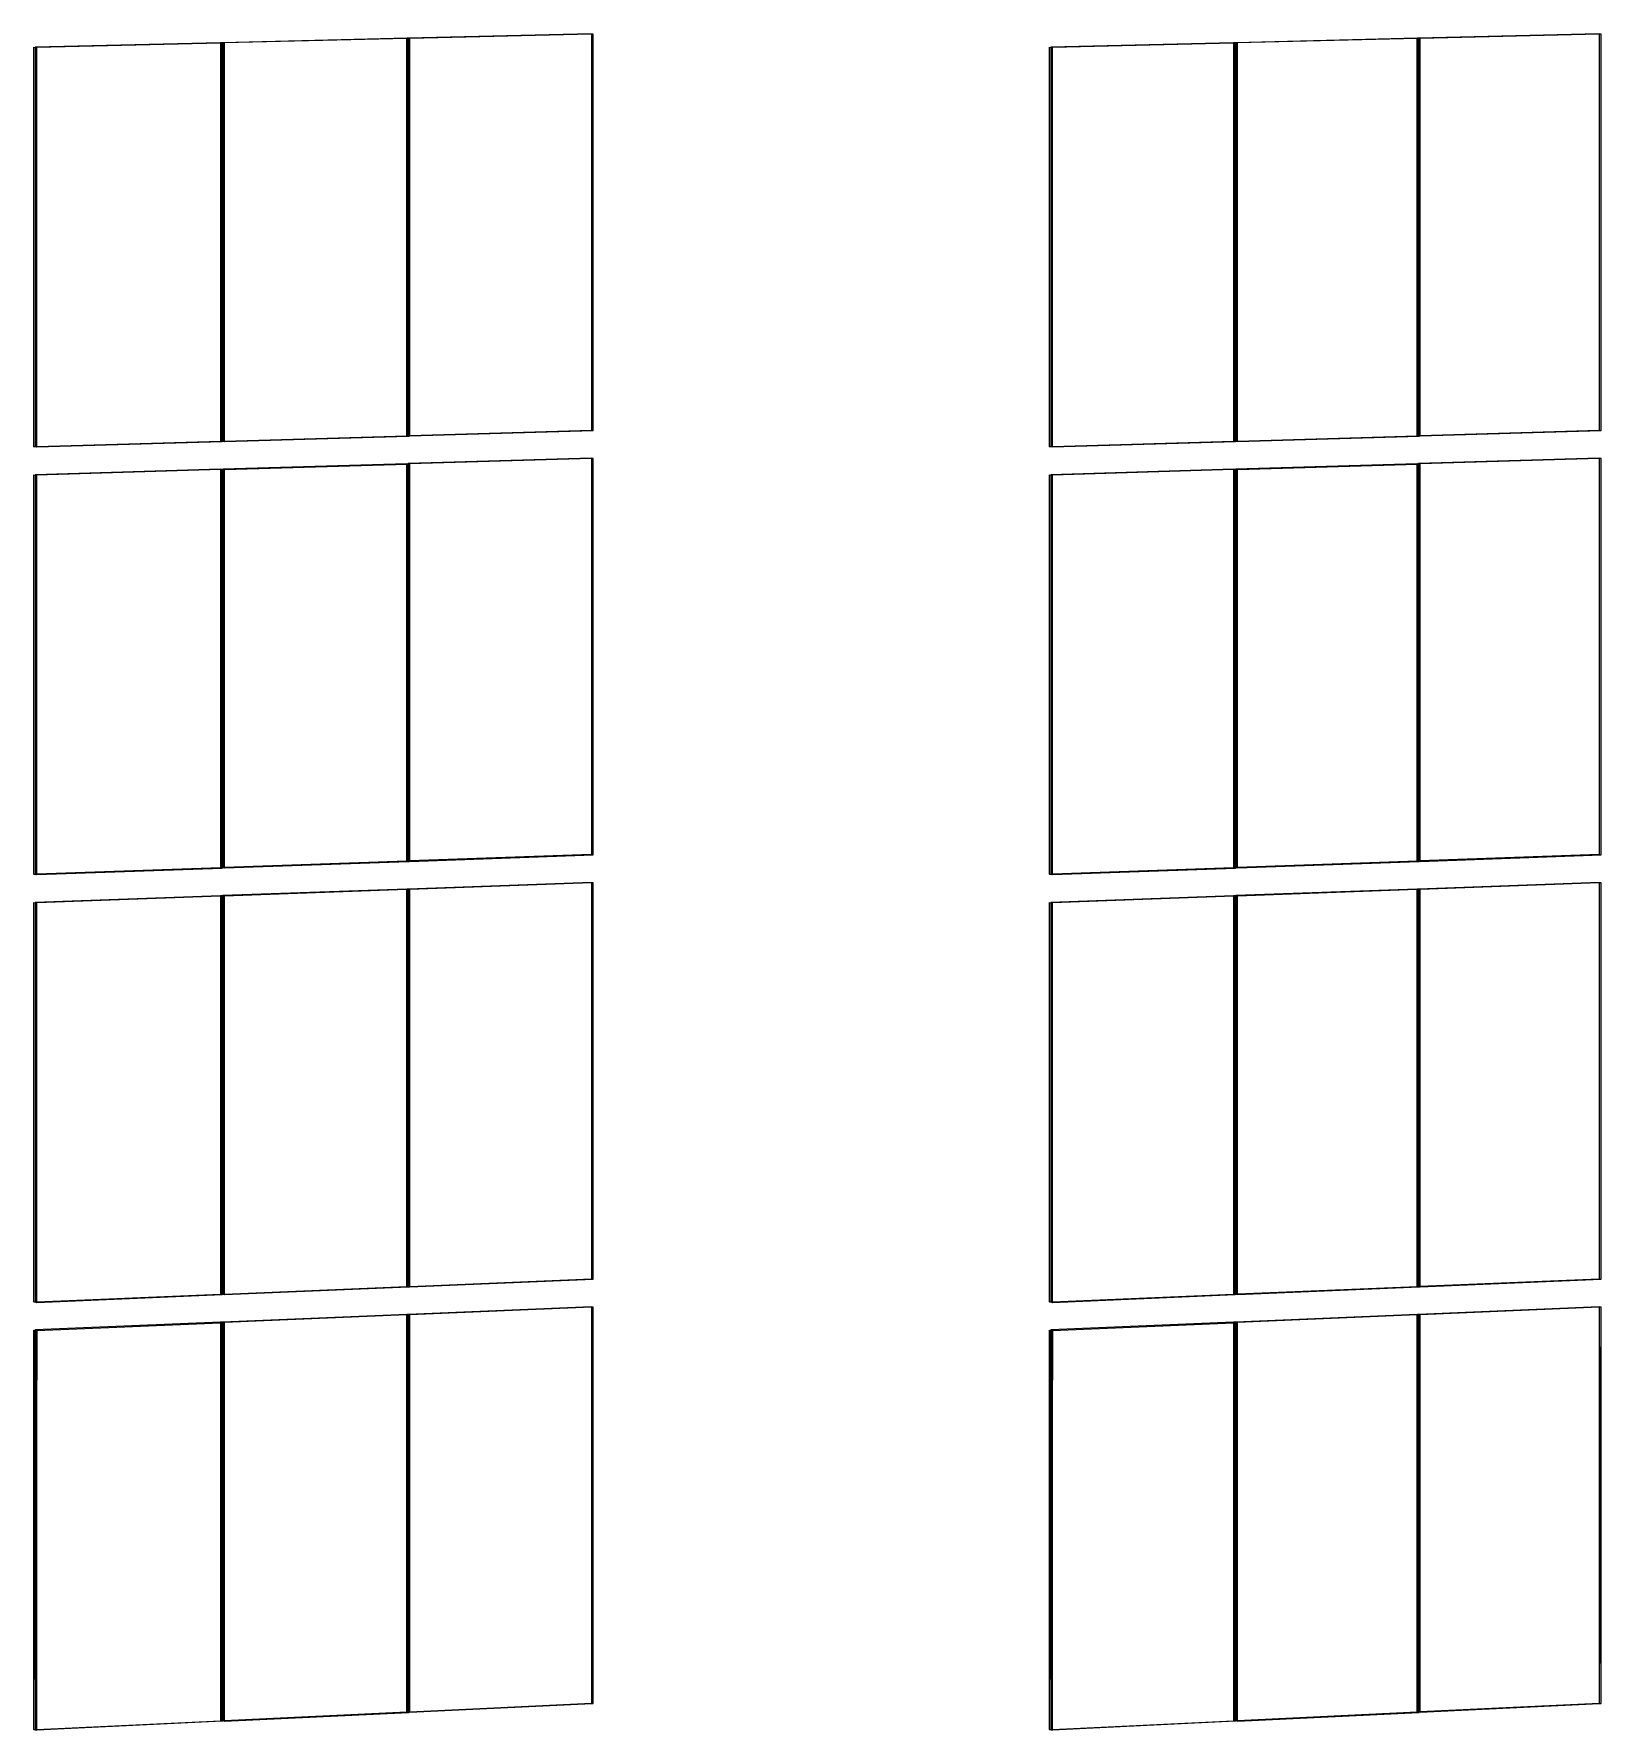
# Model space of a CAD drawing. Header units: inches. Extents: x -3457 to 3579, y -2730 to 2631.
# Drawn here: x 88.1 to 530.8, y -950.6 to -471.4 of the extents above; entities that cross this region are included whole.
import ezdxf

# ---------------------------------------------------------------- set-up
doc = ezdxf.new("R2010")
doc.units = ezdxf.units.IN
doc.header["$MEASUREMENT"] = 0

msp = doc.modelspace()

# ---------------------------------------------------------------- linework, layer by layer
for p, q in [((140.79, -473.84), (88.42, -475.09)), ((140.79, -473.93), (88.87, -475.16)), ((141.07, -473.83), (140.79, -473.84)), ((140.79, -473.84), (141.07, -473.89)), ((140.79, -473.84), (140.79, -473.93)), ((141.07, -473.92), (140.79, -473.93)), ((140.79, -473.93), (140.79, -586.42)), ((141.43, -473.83), (141.07, -473.83)), ((141.07, -473.83), (141.43, -473.9)), ((141.07, -473.89), (141.07, -473.83)), ((141.07, -473.89), (141.24, -473.92)), ((141.07, -473.92), (141.07, -473.89)), ((141.07, -586.41), (141.07, -473.92)), ((141.24, -473.92), (141.07, -473.92)), ((141.24, -586.4), (141.24, -473.92)), ((193.43, -472.59), (141.43, -473.83)), ((141.43, -473.83), (141.88, -473.9)), ((141.43, -473.83), (141.43, -473.9)), ((141.43, -473.9), (141.52, -473.91)), ((141.43, -473.9), (141.43, -586.4)), ((141.88, -473.9), (141.52, -473.91)), ((141.52, -586.5), (141.52, -473.91)), ((193.43, -472.68), (141.88, -473.9)), ((141.88, -586.39), (141.88, -473.9)), ((193.51, -472.59), (193.43, -472.59)), ((193.43, -472.59), (193.51, -472.61)), ((193.43, -472.68), (193.43, -472.59)), ((193.43, -584.87), (193.43, -472.68)), ((193.51, -472.68), (193.43, -472.68)), ((193.79, -472.58), (193.51, -472.59)), ((193.51, -472.59), (193.79, -472.64)), ((193.51, -472.59), (193.51, -472.61)), ((193.51, -472.61), (193.79, -472.65)), ((193.51, -472.61), (193.51, -472.68)), ((193.79, -472.67), (193.51, -472.68)), ((193.51, -472.68), (193.51, -584.87)), ((245.6, -471.35), (193.79, -472.58)), ((193.79, -472.58), (194.25, -472.66)), ((193.79, -472.58), (193.79, -472.64)), ((193.79, -472.64), (193.97, -472.67)), ((193.79, -472.64), (193.79, -472.65)), ((193.79, -472.65), (193.79, -472.67)), ((193.79, -472.65), (193.89, -472.67)), ((193.79, -472.67), (193.79, -584.86)), ((193.89, -472.67), (193.79, -472.67)), ((193.97, -472.67), (193.89, -472.67)), ((193.89, -584.86), (193.89, -472.67)), ((194.25, -472.66), (193.97, -472.67)), ((193.97, -584.96), (193.97, -472.67)), ((245.6, -471.44), (194.25, -472.66)), ((194.25, -584.85), (194.25, -472.66)), ((245.6, -471.35), (246.07, -471.43)), ((245.6, -471.35), (245.6, -471.44)), ((246.07, -471.43), (245.6, -471.44)), ((245.6, -471.44), (245.6, -583.34)), ((246.07, -583.43), (246.07, -471.43)), ((426.98, -473.84), (375.37, -475.09)), ((426.98, -473.93), (375.86, -475.16)), ((427.26, -473.83), (426.98, -473.84)), ((426.98, -473.84), (427.26, -473.88)), ((426.98, -473.84), (426.98, -473.93)), ((427.26, -473.92), (426.98, -473.93)), ((426.98, -473.93), (426.98, -586.42)), ((427.61, -473.83), (427.26, -473.83)), ((427.26, -473.83), (427.61, -473.89)), ((427.26, -473.88), (427.26, -473.83)), ((427.26, -473.88), (427.48, -473.92)), ((427.26, -473.92), (427.26, -473.88)), ((427.26, -586.41), (427.26, -473.92)), ((427.48, -473.92), (427.26, -473.92)), ((427.48, -586.4), (427.48, -473.92)), ((478.87, -472.59), (427.61, -473.83)), ((427.61, -473.83), (428.11, -473.9)), ((427.61, -473.83), (427.61, -473.89)), ((427.61, -473.89), (427.75, -473.91)), ((427.61, -473.89), (427.61, -586.4)), ((428.11, -473.9), (427.75, -473.91)), ((427.75, -586.5), (427.75, -473.91)), ((478.87, -472.68), (428.11, -473.9)), ((428.11, -586.38), (428.11, -473.9)), ((478.95, -472.59), (478.87, -472.59)), ((478.87, -472.59), (478.95, -472.6)), ((478.87, -472.68), (478.87, -472.59)), ((478.87, -584.87), (478.87, -472.68)), ((478.95, -472.68), (478.87, -472.68)), ((479.22, -472.58), (478.95, -472.59)), ((478.95, -472.59), (479.22, -472.63)), ((478.95, -472.59), (478.95, -472.6)), ((478.95, -472.6), (479.22, -472.64)), ((478.95, -472.6), (478.95, -472.68)), ((479.22, -472.67), (478.95, -472.68)), ((478.95, -472.68), (478.95, -584.87)), ((530.29, -471.35), (479.22, -472.58)), ((479.22, -472.58), (479.72, -472.66)), ((479.22, -472.58), (479.22, -472.63)), ((479.22, -472.63), (479.46, -472.67)), ((479.22, -472.63), (479.22, -472.64)), ((479.22, -472.64), (479.37, -472.67)), ((479.22, -472.64), (479.22, -472.67)), ((479.22, -472.67), (479.22, -584.86)), ((479.37, -472.67), (479.22, -472.67)), ((479.46, -472.67), (479.37, -472.67)), ((479.37, -584.86), (479.37, -472.67)), ((479.72, -472.66), (479.46, -472.67)), ((479.46, -584.96), (479.46, -472.67)), ((530.29, -471.44), (479.72, -472.66)), ((479.72, -584.85), (479.72, -472.66)), ((530.29, -471.35), (530.8, -471.43)), ((530.29, -471.35), (530.29, -471.44)), ((530.8, -471.43), (530.29, -471.44)), ((530.29, -471.44), (530.29, -583.34)), ((530.8, -583.43), (530.8, -471.43)), ((88.06, -587.97), (88.06, -475.09)), ((88.06, -475.09), (88.51, -475.17)), ((88.42, -475.09), (88.87, -475.16)), ((88.42, -475.09), (88.42, -587.96)), ((88.87, -475.16), (88.51, -475.17)), ((88.51, -588.06), (88.51, -475.17)), ((88.87, -587.94), (88.87, -475.16)), ((375.01, -587.97), (375.01, -475.09)), ((375.01, -475.09), (375.5, -475.17)), ((375.37, -475.09), (375.86, -475.16)), ((375.37, -475.09), (375.37, -587.96)), ((375.86, -475.16), (375.5, -475.17)), ((375.5, -588.06), (375.5, -475.17)), ((375.86, -587.94), (375.86, -475.16)), ((194.25, -584.85), (245.6, -583.34)), ((194.25, -584.95), (246.07, -583.43)), ((245.6, -583.34), (246.07, -583.43)), ((479.72, -584.85), (530.29, -583.34)), ((479.72, -584.95), (530.8, -583.43)), ((530.29, -583.34), (530.8, -583.43)), ((88.06, -587.97), (88.42, -587.96)), ((88.51, -588.06), (88.06, -587.97)), ((88.42, -587.96), (88.87, -587.94)), ((88.42, -587.96), (88.87, -588.05)), ((88.8, -588.05), (88.87, -588.05)), ((88.87, -587.94), (140.79, -586.42)), ((88.87, -588.05), (141.24, -586.51)), ((88.87, -588.05), (88.87, -587.94)), ((140.79, -586.42), (141.24, -586.51)), ((141.07, -586.41), (141.24, -586.4)), ((141.52, -586.5), (141.07, -586.41)), ((141.24, -586.4), (141.43, -586.4)), ((141.24, -586.51), (141.24, -586.4)), ((141.43, -586.4), (141.88, -586.39)), ((141.43, -586.4), (141.88, -586.49)), ((141.81, -586.5), (141.88, -586.49)), ((141.88, -586.39), (193.43, -584.87)), ((141.88, -586.49), (193.89, -584.96)), ((141.88, -586.49), (141.88, -586.39)), ((193.89, -584.96), (193.43, -584.87)), ((193.43, -584.87), (193.51, -584.87)), ((193.51, -584.87), (193.79, -584.86)), ((193.51, -584.87), (193.97, -584.96)), ((193.79, -584.86), (193.89, -584.88)), ((193.79, -584.86), (193.89, -584.86)), ((193.89, -584.86), (194.25, -584.85)), ((193.89, -584.88), (193.89, -584.86)), ((193.89, -584.88), (194.25, -584.95)), ((193.89, -584.96), (193.89, -584.88)), ((193.89, -584.96), (193.97, -584.96)), ((194.18, -584.96), (194.25, -584.95)), ((194.25, -584.95), (194.25, -584.85)), ((375.01, -587.97), (375.37, -587.96)), ((375.5, -588.06), (375.01, -587.97)), ((375.37, -587.96), (375.86, -587.94)), ((375.37, -587.96), (375.86, -588.05)), ((375.79, -588.05), (375.86, -588.05)), ((375.86, -587.94), (426.98, -586.42)), ((375.86, -588.05), (427.48, -586.51)), ((375.86, -588.05), (375.86, -587.94)), ((426.98, -586.42), (427.48, -586.51)), ((427.26, -586.41), (427.48, -586.4)), ((427.75, -586.5), (427.26, -586.41)), ((427.48, -586.4), (427.61, -586.4)), ((427.48, -586.51), (427.48, -586.4)), ((427.61, -586.4), (428.11, -586.38)), ((427.61, -586.4), (428.11, -586.49)), ((428.05, -586.5), (428.11, -586.49)), ((428.11, -586.38), (478.87, -584.87)), ((428.11, -586.49), (479.37, -584.96)), ((428.11, -586.49), (428.11, -586.38)), ((479.37, -584.96), (478.87, -584.87)), ((478.87, -584.87), (478.95, -584.87)), ((478.95, -584.87), (479.22, -584.86)), ((478.95, -584.87), (479.46, -584.96)), ((479.22, -584.86), (479.37, -584.89)), ((479.22, -584.86), (479.37, -584.86)), ((479.37, -584.86), (479.72, -584.85)), ((479.37, -584.89), (479.37, -584.86)), ((479.37, -584.89), (479.72, -584.95)), ((479.37, -584.96), (479.37, -584.89)), ((479.37, -584.96), (479.46, -584.96)), ((479.66, -584.96), (479.72, -584.95)), ((479.72, -584.95), (479.72, -584.85)), ((193.42, -592.78), (141.43, -594.33)), ((141.88, -594.42), (193.42, -592.88)), ((193.51, -592.77), (193.42, -592.78)), ((193.42, -592.88), (193.42, -592.78)), ((193.42, -592.78), (193.51, -592.79)), ((193.42, -705.05), (193.42, -592.88)), ((193.42, -592.88), (193.51, -592.88)), ((193.51, -592.77), (193.51, -592.79)), ((193.51, -592.77), (193.97, -592.87)), ((193.51, -592.79), (193.51, -592.88)), ((193.51, -592.79), (193.78, -592.85)), ((193.51, -592.88), (193.78, -592.87)), ((193.51, -592.88), (193.51, -705.05)), ((245.6, -591.22), (193.78, -592.77)), ((193.78, -592.77), (194.24, -592.86)), ((193.78, -592.77), (193.78, -592.85)), ((193.78, -592.85), (193.78, -592.87)), ((193.78, -592.85), (193.88, -592.87)), ((193.78, -592.87), (193.78, -705.04)), ((193.78, -592.87), (193.88, -592.87)), ((193.88, -705.04), (193.88, -592.87)), ((193.97, -592.87), (193.88, -592.87)), ((194.24, -592.86), (193.97, -592.87)), ((193.97, -705.17), (193.97, -592.87)), ((245.6, -591.33), (194.24, -592.86)), ((194.24, -705.03), (194.24, -592.86)), ((245.6, -591.22), (246.06, -591.32)), ((245.6, -591.22), (245.6, -591.33)), ((246.06, -591.32), (245.6, -591.33)), ((245.6, -591.33), (245.6, -703.21)), ((246.06, -703.32), (246.06, -591.32)), ((478.86, -592.78), (427.61, -594.33)), ((428.11, -594.42), (478.86, -592.89)), ((478.95, -592.77), (478.86, -592.78)), ((478.86, -592.89), (478.86, -592.78)), ((478.86, -592.78), (478.95, -592.79)), ((478.86, -592.89), (478.95, -592.88)), ((478.86, -705.05), (478.86, -592.89)), ((478.95, -592.77), (478.95, -592.79)), ((478.95, -592.77), (479.45, -592.87)), ((478.95, -592.79), (478.95, -592.88)), ((478.95, -592.79), (479.22, -592.84)), ((478.95, -592.88), (478.95, -705.05)), ((478.95, -592.88), (479.22, -592.88)), ((530.29, -591.22), (479.22, -592.77)), ((479.22, -592.77), (479.72, -592.86)), ((479.22, -592.77), (479.22, -592.84)), ((479.22, -592.84), (479.22, -592.88)), ((479.22, -592.84), (479.37, -592.87)), ((479.22, -592.88), (479.37, -592.87)), ((479.22, -592.88), (479.22, -705.04)), ((479.37, -705.04), (479.37, -592.87)), ((479.45, -592.87), (479.37, -592.87)), ((479.72, -592.86), (479.45, -592.87)), ((479.45, -705.17), (479.45, -592.87)), ((530.29, -591.33), (479.72, -592.86)), ((479.72, -705.02), (479.72, -592.86)), ((530.29, -591.22), (530.8, -591.32)), ((530.29, -591.22), (530.29, -591.33)), ((530.8, -591.32), (530.29, -591.33)), ((530.29, -591.33), (530.29, -703.21)), ((530.8, -703.32), (530.8, -591.32)), ((88.06, -595.91), (88.5, -596.01)), ((88.06, -708.79), (88.06, -595.91)), ((140.78, -594.34), (88.42, -595.9)), ((88.42, -595.9), (88.42, -708.78)), ((88.42, -595.9), (88.87, -596)), ((88.87, -596), (88.5, -596.01)), ((88.5, -708.9), (88.5, -596.01)), ((140.78, -594.45), (88.87, -596)), ((88.87, -708.76), (88.87, -596)), ((140.78, -594.34), (141.24, -594.44)), ((140.78, -594.34), (140.78, -594.45)), ((141.24, -594.44), (140.78, -594.45)), ((140.78, -594.45), (140.78, -706.92)), ((141.07, -706.91), (141.07, -594.34)), ((141.07, -594.34), (141.52, -594.43)), ((141.24, -707.03), (141.24, -594.44)), ((141.43, -594.33), (141.43, -706.9)), ((141.43, -594.33), (141.88, -594.42)), ((141.52, -594.43), (141.88, -594.42)), ((141.52, -707.02), (141.52, -594.43)), ((141.88, -706.88), (141.88, -594.42)), ((375.01, -595.91), (375.5, -596.01)), ((375.01, -708.79), (375.01, -595.91)), ((426.98, -594.34), (375.37, -595.9)), ((375.37, -595.9), (375.37, -708.78)), ((375.37, -595.9), (375.86, -596)), ((375.86, -596), (375.5, -596.01)), ((375.5, -708.9), (375.5, -596.01)), ((426.98, -594.46), (375.86, -596)), ((375.86, -708.76), (375.86, -596)), ((426.98, -594.34), (427.48, -594.44)), ((426.98, -594.34), (426.98, -594.46)), ((427.48, -594.44), (426.98, -594.46)), ((426.98, -594.46), (426.98, -706.92)), ((427.25, -706.91), (427.25, -594.34)), ((427.25, -594.34), (427.75, -594.43)), ((427.48, -707.03), (427.48, -594.44)), ((427.61, -594.33), (427.61, -706.9)), ((427.61, -594.33), (428.11, -594.42)), ((427.75, -594.43), (428.11, -594.42)), ((427.75, -707.02), (427.75, -594.43)), ((428.11, -706.88), (428.11, -594.42)), ((245.6, -703.21), (194.24, -705.03)), ((194.24, -705.16), (246.06, -703.32)), ((245.6, -703.21), (246.06, -703.32)), ((530.29, -703.21), (479.72, -705.02)), ((479.72, -705.16), (530.8, -703.32)), ((530.29, -703.21), (530.8, -703.32)), ((88.06, -708.79), (88.42, -708.78)), ((88.5, -708.9), (88.06, -708.79)), ((88.87, -708.76), (88.42, -708.78)), ((88.42, -708.78), (88.87, -708.89)), ((88.8, -708.89), (88.87, -708.89)), ((140.78, -706.92), (88.87, -708.76)), ((88.87, -708.89), (141.24, -707.03)), ((88.87, -708.89), (88.87, -708.76)), ((141.07, -706.91), (140.78, -706.92)), ((140.78, -706.92), (141.24, -707.03)), ((141.43, -706.9), (141.07, -706.91)), ((141.52, -707.02), (141.07, -706.91)), ((141.88, -706.88), (141.43, -706.9)), ((141.43, -706.9), (141.88, -707.01)), ((141.81, -707.01), (141.88, -707.01)), ((193.42, -705.05), (141.88, -706.88)), ((141.88, -707.01), (193.88, -705.17)), ((141.88, -707.01), (141.88, -706.88)), ((193.51, -705.05), (193.42, -705.05)), ((193.88, -705.17), (193.42, -705.05)), ((193.78, -705.04), (193.51, -705.05)), ((193.51, -705.05), (193.88, -705.14)), ((193.88, -705.04), (193.78, -705.04)), ((193.78, -705.04), (193.88, -705.07)), ((194.24, -705.03), (193.88, -705.04)), ((193.88, -705.07), (193.88, -705.04)), ((193.88, -705.07), (194.24, -705.16)), ((193.88, -705.14), (193.88, -705.07)), ((193.88, -705.14), (193.97, -705.17)), ((193.88, -705.17), (193.88, -705.14)), ((193.88, -705.17), (193.97, -705.17)), ((194.18, -705.16), (194.24, -705.16)), ((194.24, -705.16), (194.24, -705.03)), ((375.01, -708.79), (375.37, -708.78)), ((375.5, -708.9), (375.01, -708.79)), ((375.86, -708.76), (375.37, -708.78)), ((375.37, -708.78), (375.86, -708.89)), ((375.79, -708.89), (375.86, -708.89)), ((426.98, -706.92), (375.86, -708.76)), ((375.86, -708.89), (427.48, -707.03)), ((375.86, -708.89), (375.86, -708.76)), ((427.25, -706.91), (426.98, -706.92)), ((426.98, -706.92), (427.48, -707.03)), ((427.61, -706.9), (427.25, -706.91)), ((427.75, -707.02), (427.25, -706.91)), ((428.11, -706.88), (427.61, -706.9)), ((427.61, -706.9), (428.11, -707.01)), ((428.04, -707.01), (428.11, -707.01)), ((478.86, -705.05), (428.11, -706.88)), ((428.11, -707.01), (479.37, -705.17)), ((428.11, -707.01), (428.11, -706.88)), ((478.95, -705.05), (478.86, -705.05)), ((479.37, -705.17), (478.86, -705.05)), ((479.22, -705.04), (478.95, -705.05)), ((478.95, -705.05), (479.37, -705.15)), ((479.37, -705.04), (479.22, -705.04)), ((479.22, -705.04), (479.37, -705.08)), ((479.72, -705.02), (479.37, -705.04)), ((479.37, -705.08), (479.37, -705.04)), ((479.37, -705.08), (479.72, -705.16)), ((479.37, -705.15), (479.37, -705.08)), ((479.37, -705.15), (479.45, -705.17)), ((479.37, -705.17), (479.37, -705.15)), ((479.37, -705.17), (479.45, -705.17)), ((479.66, -705.16), (479.72, -705.16)), ((479.72, -705.16), (479.72, -705.02)), ((193.42, -712.96), (141.42, -714.82)), ((193.42, -713.09), (141.88, -714.94)), ((193.51, -712.96), (193.42, -712.96)), ((193.42, -713.09), (193.42, -712.96)), ((193.42, -712.96), (193.51, -712.98)), ((193.42, -825.24), (193.42, -713.09)), ((193.51, -713.09), (193.42, -713.09)), ((193.78, -712.95), (193.51, -712.96)), ((193.51, -712.96), (193.78, -713.03)), ((193.51, -712.96), (193.51, -712.98)), ((193.51, -712.98), (193.51, -713.09)), ((193.51, -712.98), (193.78, -713.05)), ((193.78, -713.08), (193.51, -713.09)), ((193.51, -713.09), (193.51, -825.24)), ((245.6, -711.09), (193.78, -712.95)), ((193.78, -712.95), (194.24, -713.06)), ((193.78, -712.95), (193.78, -713.03)), ((193.78, -713.03), (193.97, -713.07)), ((193.78, -713.03), (193.78, -713.05)), ((193.78, -713.05), (193.88, -713.07)), ((193.78, -713.05), (193.78, -713.08)), ((193.88, -713.07), (193.78, -713.08)), ((193.78, -713.08), (193.78, -825.22)), ((193.97, -713.07), (193.88, -713.07)), ((193.88, -825.22), (193.88, -713.07)), ((194.24, -713.06), (193.97, -713.07)), ((193.97, -825.22), (193.97, -713.07)), ((245.6, -711.22), (194.24, -713.06)), ((194.24, -825.21), (194.24, -713.06)), ((245.6, -711.09), (246.06, -711.21)), ((245.6, -711.09), (245.6, -711.22)), ((246.06, -711.21), (245.6, -711.22)), ((245.6, -711.22), (245.6, -823.08)), ((246.06, -823.21), (246.06, -711.21)), ((478.86, -712.96), (427.61, -714.82)), ((478.86, -713.09), (428.11, -714.94)), ((478.95, -712.96), (478.86, -712.96)), ((478.86, -713.09), (478.86, -712.96)), ((478.86, -712.96), (478.95, -712.98)), ((478.86, -825.24), (478.86, -713.09)), ((478.95, -713.09), (478.86, -713.09)), ((479.22, -712.95), (478.95, -712.96)), ((478.95, -712.96), (479.22, -713.02)), ((478.95, -712.96), (478.95, -712.98)), ((478.95, -712.98), (478.95, -713.09)), ((478.95, -712.98), (479.22, -713.04)), ((479.22, -713.08), (478.95, -713.09)), ((478.95, -713.09), (478.95, -825.24)), ((530.29, -711.09), (479.22, -712.95)), ((479.22, -712.95), (479.72, -713.06)), ((479.22, -712.95), (479.22, -713.02)), ((479.22, -713.02), (479.45, -713.07)), ((479.22, -713.02), (479.22, -713.04)), ((479.22, -713.04), (479.37, -713.07)), ((479.22, -713.04), (479.22, -713.08)), ((479.37, -713.07), (479.22, -713.08)), ((479.22, -713.08), (479.22, -825.22)), ((479.45, -713.07), (479.37, -713.07)), ((479.37, -825.22), (479.37, -713.07)), ((479.72, -713.06), (479.45, -713.07)), ((479.45, -825.22), (479.45, -713.07)), ((530.29, -711.23), (479.72, -713.06)), ((479.72, -825.2), (479.72, -713.06)), ((530.29, -711.09), (530.8, -711.21)), ((530.29, -711.09), (530.29, -711.23)), ((530.8, -711.21), (530.29, -711.23)), ((530.29, -711.23), (530.29, -823.08)), ((530.8, -823.21), (530.8, -711.21)), ((88.06, -829.61), (88.06, -716.73)), ((88.06, -716.73), (88.42, -716.83)), ((140.78, -714.85), (88.42, -716.72)), ((88.42, -716.72), (88.86, -716.84)), ((88.42, -716.72), (88.42, -716.83)), ((88.42, -716.83), (88.42, -829.59)), ((88.42, -716.83), (88.5, -716.85)), ((88.86, -716.84), (88.5, -716.85)), ((88.5, -829.59), (88.5, -716.85)), ((140.78, -714.98), (88.86, -716.84)), ((88.86, -829.58), (88.86, -716.84)), ((141.06, -714.84), (140.78, -714.85)), ((140.78, -714.85), (140.78, -714.98)), ((140.78, -714.85), (141.06, -714.92)), ((141.06, -714.97), (140.78, -714.98)), ((140.78, -714.98), (140.78, -827.42)), ((141.42, -714.82), (141.06, -714.84)), ((141.06, -714.84), (141.42, -714.93)), ((141.06, -714.92), (141.06, -714.84)), ((141.06, -714.92), (141.23, -714.96)), ((141.06, -714.97), (141.06, -714.92)), ((141.23, -714.96), (141.06, -714.97)), ((141.06, -827.41), (141.06, -714.97)), ((141.23, -827.4), (141.23, -714.96)), ((141.42, -714.82), (141.88, -714.94)), ((141.42, -714.82), (141.42, -714.93)), ((141.42, -714.93), (141.42, -827.4)), ((141.42, -714.93), (141.52, -714.95)), ((141.88, -714.94), (141.52, -714.95)), ((141.52, -827.54), (141.52, -714.95)), ((141.88, -827.38), (141.88, -714.94)), ((375.01, -829.61), (375.01, -716.73)), ((375.01, -716.73), (375.36, -716.82)), ((426.98, -714.85), (375.36, -716.72)), ((375.36, -716.72), (375.86, -716.84)), ((375.36, -716.72), (375.36, -716.82)), ((375.36, -716.82), (375.36, -829.59)), ((375.36, -716.82), (375.5, -716.85)), ((375.86, -716.84), (375.5, -716.85)), ((375.5, -829.59), (375.5, -716.85)), ((426.98, -714.98), (375.86, -716.84)), ((375.86, -829.57), (375.86, -716.84)), ((427.25, -714.84), (426.98, -714.85)), ((426.98, -714.85), (426.98, -714.98)), ((426.98, -714.85), (427.25, -714.91)), ((427.25, -714.97), (426.98, -714.98)), ((426.98, -714.98), (426.98, -827.42)), ((427.61, -714.82), (427.25, -714.84)), ((427.25, -714.84), (427.61, -714.92)), ((427.25, -714.91), (427.25, -714.84)), ((427.25, -714.91), (427.47, -714.96)), ((427.25, -714.97), (427.25, -714.91)), ((427.47, -714.96), (427.25, -714.97)), ((427.25, -827.41), (427.25, -714.97)), ((427.47, -827.4), (427.47, -714.96)), ((427.61, -714.82), (428.11, -714.94)), ((427.61, -714.82), (427.61, -714.92)), ((427.61, -714.92), (427.61, -827.4)), ((427.61, -714.92), (427.75, -714.95)), ((428.11, -714.94), (427.75, -714.95)), ((427.75, -827.54), (427.75, -714.95)), ((428.11, -827.37), (428.11, -714.94)), ((194.24, -825.21), (245.6, -823.08)), ((194.24, -825.36), (246.06, -823.21)), ((245.6, -823.08), (246.06, -823.21)), ((479.72, -825.2), (530.29, -823.08)), ((479.72, -825.36), (530.8, -823.21)), ((530.29, -823.08), (530.8, -823.21)), ((88.86, -829.58), (140.78, -827.42)), ((88.86, -829.73), (141.23, -827.56)), ((140.78, -827.42), (141.23, -827.56)), ((141.06, -827.41), (141.23, -827.4)), ((141.52, -827.54), (141.06, -827.41)), ((141.23, -827.4), (141.42, -827.4)), ((141.23, -827.56), (141.23, -827.4)), ((141.42, -827.4), (141.88, -827.38)), ((141.42, -827.4), (141.88, -827.53)), ((141.81, -827.53), (141.88, -827.53)), ((141.88, -827.38), (193.42, -825.24)), ((141.88, -827.53), (193.88, -825.37)), ((141.88, -827.53), (141.88, -827.38)), ((193.42, -825.24), (193.51, -825.24)), ((193.88, -825.37), (193.42, -825.24)), ((193.51, -825.24), (193.78, -825.22)), ((193.51, -825.24), (193.88, -825.34)), ((193.78, -825.22), (193.88, -825.22)), ((193.78, -825.22), (193.88, -825.25)), ((193.88, -825.22), (193.97, -825.22)), ((193.88, -825.25), (193.88, -825.22)), ((193.88, -825.34), (193.88, -825.25)), ((193.88, -825.25), (193.97, -825.28)), ((193.88, -825.34), (193.97, -825.37)), ((193.88, -825.37), (193.88, -825.34)), ((193.88, -825.37), (193.97, -825.37)), ((193.97, -825.22), (194.24, -825.21)), ((193.97, -825.28), (193.97, -825.22)), ((193.97, -825.28), (194.24, -825.36)), ((193.97, -825.37), (193.97, -825.28)), ((193.97, -825.37), (194.24, -825.36)), ((194.24, -825.36), (194.24, -825.21)), ((375.86, -829.57), (426.98, -827.42)), ((375.86, -829.73), (427.47, -827.56)), ((426.98, -827.42), (427.47, -827.56)), ((427.25, -827.41), (427.47, -827.4)), ((427.75, -827.54), (427.25, -827.41)), ((427.47, -827.4), (427.61, -827.4)), ((427.47, -827.56), (427.47, -827.4)), ((427.61, -827.4), (428.11, -827.37)), ((427.61, -827.4), (428.11, -827.53)), ((428.04, -827.53), (428.11, -827.53)), ((428.11, -827.37), (478.86, -825.24)), ((428.11, -827.53), (479.37, -825.37)), ((428.11, -827.53), (428.11, -827.37)), ((478.86, -825.24), (478.95, -825.24)), ((479.37, -825.37), (478.86, -825.24)), ((478.95, -825.24), (479.22, -825.22)), ((478.95, -825.24), (479.37, -825.35)), ((479.22, -825.22), (479.37, -825.22)), ((479.22, -825.22), (479.37, -825.26)), ((479.37, -825.22), (479.45, -825.22)), ((479.37, -825.26), (479.37, -825.22)), ((479.37, -825.35), (479.37, -825.26)), ((479.37, -825.26), (479.45, -825.29)), ((479.37, -825.37), (479.37, -825.35)), ((479.37, -825.35), (479.45, -825.37)), ((479.37, -825.37), (479.45, -825.37)), ((479.45, -825.22), (479.72, -825.2)), ((479.45, -825.29), (479.45, -825.22)), ((479.45, -825.29), (479.72, -825.36)), ((479.45, -825.37), (479.45, -825.29)), ((479.45, -825.37), (479.72, -825.36)), ((479.72, -825.36), (479.72, -825.2)), ((88.06, -829.61), (88.42, -829.59)), ((88.5, -829.74), (88.06, -829.61)), ((88.42, -829.59), (88.5, -829.59)), ((88.42, -829.59), (88.5, -829.62)), ((88.5, -829.59), (88.86, -829.58)), ((88.5, -829.62), (88.5, -829.59)), ((88.5, -829.62), (88.86, -829.73)), ((88.5, -829.74), (88.5, -829.62)), ((88.8, -829.73), (88.86, -829.73)), ((88.86, -829.73), (88.86, -829.58)), ((193.42, -833.14), (141.42, -835.32)), ((193.42, -833.3), (141.87, -835.46)), ((193.51, -833.14), (193.42, -833.14)), ((193.42, -833.3), (193.42, -833.14)), ((193.42, -833.14), (193.51, -833.17)), ((193.51, -833.29), (193.42, -833.3)), ((193.42, -945.42), (193.42, -833.3)), ((193.78, -833.13), (193.51, -833.14)), ((193.51, -833.14), (193.78, -833.22)), ((193.51, -833.14), (193.51, -833.17)), ((193.51, -833.17), (193.51, -833.29)), ((193.51, -833.17), (193.78, -833.25)), ((193.78, -833.28), (193.51, -833.29)), ((193.51, -833.29), (193.51, -945.42)), ((245.59, -830.96), (193.78, -833.13)), ((193.78, -833.13), (194.24, -833.26)), ((193.78, -833.13), (193.78, -833.22)), ((193.78, -833.22), (193.97, -833.28)), ((193.78, -833.22), (193.78, -833.25)), ((193.78, -833.25), (193.88, -833.28)), ((193.78, -833.25), (193.78, -833.28)), ((193.78, -833.28), (193.78, -945.41)), ((193.88, -833.28), (193.78, -833.28)), ((193.97, -833.28), (193.88, -833.28)), ((193.88, -945.4), (193.88, -833.28)), ((194.24, -833.26), (193.97, -833.28)), ((193.97, -945.57), (193.97, -833.28)), ((245.59, -831.11), (194.24, -833.26)), ((194.24, -945.39), (194.24, -833.26)), ((245.59, -830.96), (246.06, -831.1)), ((245.59, -830.96), (245.59, -831.11)), ((246.06, -831.1), (245.59, -831.11)), ((245.59, -831.11), (245.59, -942.95)), ((245.64, -942.96), (246.06, -831.1)), ((246.06, -943.1), (246.06, -831.1)), ((375.01, -829.61), (375.36, -829.59)), ((375.5, -829.74), (375.01, -829.61)), ((375.36, -829.59), (375.5, -829.59)), ((375.36, -829.59), (375.5, -829.63)), ((375.5, -829.59), (375.86, -829.57)), ((375.5, -829.63), (375.5, -829.59)), ((375.5, -829.63), (375.86, -829.73)), ((375.5, -829.74), (375.5, -829.63)), ((375.79, -829.73), (375.86, -829.73)), ((375.86, -829.73), (375.86, -829.57)), ((478.86, -833.14), (427.61, -835.32)), ((478.86, -833.3), (428.1, -835.46)), ((478.94, -833.14), (478.86, -833.14)), ((478.86, -833.3), (478.86, -833.14)), ((478.86, -833.14), (478.94, -833.17)), ((478.86, -945.42), (478.86, -833.3)), ((478.94, -833.3), (478.86, -833.3)), ((479.21, -833.13), (478.94, -833.14)), ((478.94, -833.14), (479.21, -833.21)), ((478.94, -833.14), (478.94, -833.17)), ((478.94, -833.17), (478.94, -833.3)), ((478.94, -833.17), (479.21, -833.24)), ((479.21, -833.29), (478.94, -833.3)), ((478.94, -833.3), (478.94, -945.42)), ((530.28, -830.96), (479.21, -833.13)), ((479.21, -833.13), (479.72, -833.26)), ((479.21, -833.13), (479.21, -833.21)), ((479.21, -833.21), (479.45, -833.28)), ((479.21, -833.21), (479.21, -833.24)), ((479.21, -833.24), (479.36, -833.28)), ((479.21, -833.24), (479.21, -833.29)), ((479.36, -833.28), (479.21, -833.29)), ((479.21, -833.29), (479.21, -945.41)), ((479.45, -833.28), (479.36, -833.28)), ((479.36, -945.4), (479.36, -833.28)), ((479.72, -833.26), (479.45, -833.28)), ((479.45, -945.57), (479.45, -833.28)), ((530.28, -831.12), (479.72, -833.26)), ((479.72, -945.38), (479.72, -833.26)), ((530.28, -830.96), (530.8, -831.1)), ((530.28, -830.96), (530.28, -831.12)), ((530.8, -831.1), (530.28, -831.12)), ((530.28, -831.12), (530.28, -942.95)), ((530.38, -942.97), (530.8, -831.1)), ((530.8, -943.1), (530.8, -831.1)), ((88.05, -950.43), (88.42, -837.54)), ((88.05, -950.43), (88.05, -837.56)), ((88.05, -837.56), (88.5, -837.69)), ((140.78, -835.35), (88.42, -837.54)), ((88.42, -837.54), (88.42, -950.41)), ((88.42, -837.54), (88.86, -837.68)), ((88.86, -837.68), (88.5, -837.69)), ((88.68, -894.13), (88.5, -837.69)), ((88.5, -950.41), (88.5, -837.69)), ((88.86, -837.68), (88.68, -894.13)), ((88.86, -837.68), (140.78, -835.5)), ((88.86, -950.39), (88.86, -837.68)), ((141.06, -835.34), (140.78, -835.35)), ((140.78, -835.35), (140.78, -835.5)), ((140.78, -835.35), (141.06, -835.43)), ((140.78, -835.5), (141.06, -835.49)), ((140.78, -835.5), (140.78, -947.93)), ((141.42, -835.32), (141.06, -835.34)), ((141.06, -835.34), (141.42, -835.44)), ((141.06, -835.43), (141.06, -835.34)), ((141.06, -835.43), (141.23, -835.48)), ((141.06, -835.49), (141.06, -835.43)), ((141.06, -835.49), (141.23, -835.48)), ((141.06, -947.91), (141.06, -835.49)), ((141.23, -835.48), (141.42, -835.48)), ((141.23, -947.9), (141.23, -835.48)), ((141.42, -835.32), (141.87, -835.46)), ((141.42, -835.32), (141.42, -835.44)), ((141.42, -835.44), (141.51, -835.47)), ((141.42, -835.44), (141.42, -835.48)), ((141.42, -835.48), (141.51, -835.47)), ((141.42, -835.48), (141.42, -947.89)), ((141.51, -835.47), (141.87, -835.46)), ((141.51, -948.06), (141.51, -835.47)), ((141.87, -947.87), (141.87, -835.46)), ((375, -950.43), (375.36, -837.54)), ((375, -950.43), (375, -837.56)), ((375, -837.56), (375.49, -837.69)), ((426.97, -835.35), (375.36, -837.54)), ((375.36, -837.54), (375.36, -950.41)), ((375.36, -837.54), (375.85, -837.68)), ((375.85, -837.68), (375.49, -837.69)), ((375.67, -894.13), (375.49, -837.69)), ((375.49, -950.41), (375.49, -837.69)), ((375.85, -837.68), (375.67, -894.13)), ((375.85, -837.68), (426.97, -835.51)), ((375.85, -950.39), (375.85, -837.68)), ((427.25, -835.34), (426.97, -835.35)), ((426.97, -835.35), (426.97, -835.51)), ((426.97, -835.35), (427.25, -835.42)), ((426.97, -835.51), (427.25, -835.49)), ((426.97, -835.51), (426.97, -947.93)), ((427.61, -835.32), (427.25, -835.34)), ((427.25, -835.34), (427.61, -835.43)), ((427.25, -835.42), (427.25, -835.34)), ((427.25, -835.42), (427.47, -835.48)), ((427.25, -835.49), (427.25, -835.42)), ((427.25, -835.49), (427.47, -835.48)), ((427.25, -947.91), (427.25, -835.49)), ((427.47, -835.48), (427.61, -835.48)), ((427.47, -947.9), (427.47, -835.48)), ((427.61, -835.32), (428.1, -835.46)), ((427.61, -835.32), (427.61, -835.43)), ((427.61, -835.43), (427.75, -835.47)), ((427.61, -835.43), (427.61, -835.48)), ((427.61, -835.48), (427.75, -835.47)), ((427.61, -835.48), (427.61, -947.89)), ((427.75, -835.47), (428.1, -835.46)), ((427.75, -948.06), (427.75, -835.47)), ((428.1, -947.87), (428.1, -835.46)), ((88.68, -894.13), (88.5, -950.41)), ((88.86, -950.39), (88.68, -894.13)), ((375.67, -894.13), (375.49, -950.41)), ((375.85, -950.39), (375.67, -894.13)), ((194.24, -945.39), (245.59, -942.95)), ((194.24, -945.56), (245.64, -943.12)), ((245.59, -942.95), (245.64, -942.96)), ((245.64, -942.96), (246.06, -943.1)), ((245.64, -943.12), (245.64, -942.96)), ((245.64, -943.12), (246.06, -943.1)), ((479.72, -945.38), (530.28, -942.95)), ((479.72, -945.56), (530.38, -943.12)), ((530.28, -942.95), (530.38, -942.97)), ((530.38, -942.97), (530.8, -943.1)), ((530.38, -943.12), (530.38, -942.97)), ((530.38, -943.12), (530.8, -943.1)), ((88.86, -950.39), (140.78, -947.93)), ((141.23, -948.08), (88.86, -950.57)), ((140.78, -947.93), (141.23, -948.08)), ((141.06, -947.91), (141.23, -947.9)), ((141.51, -948.06), (141.06, -947.91)), ((141.23, -947.9), (141.42, -947.89)), ((141.23, -948.08), (141.23, -947.9)), ((141.42, -947.89), (141.87, -947.87)), ((141.42, -947.89), (141.87, -948.05)), ((141.81, -948.05), (141.87, -948.05)), ((141.87, -947.87), (193.42, -945.42)), ((141.87, -948.05), (193.88, -945.58)), ((141.87, -948.05), (141.87, -947.87)), ((193.42, -945.42), (193.51, -945.42)), ((193.88, -945.58), (193.42, -945.42)), ((193.51, -945.42), (193.78, -945.41)), ((193.51, -945.42), (193.97, -945.57)), ((193.78, -945.41), (193.88, -945.4)), ((193.78, -945.41), (193.88, -945.44)), ((193.88, -945.4), (194.24, -945.39)), ((193.88, -945.44), (193.88, -945.4)), ((193.88, -945.58), (193.88, -945.44)), ((193.88, -945.44), (194.24, -945.56)), ((193.88, -945.58), (193.97, -945.57)), ((194.17, -945.56), (194.24, -945.56)), ((194.24, -945.56), (194.24, -945.39)), ((375.85, -950.39), (426.97, -947.93)), ((427.47, -948.08), (375.85, -950.57)), ((426.97, -947.93), (427.47, -948.08)), ((427.25, -947.91), (427.47, -947.9)), ((427.75, -948.06), (427.25, -947.91)), ((427.47, -947.9), (427.61, -947.89)), ((427.47, -948.08), (427.47, -947.9)), ((427.61, -947.89), (428.1, -947.87)), ((427.61, -947.89), (428.1, -948.05)), ((428.04, -948.05), (428.1, -948.05)), ((428.1, -947.87), (478.86, -945.42)), ((428.1, -948.05), (479.36, -945.58)), ((428.1, -948.05), (428.1, -947.87)), ((478.86, -945.42), (478.94, -945.42)), ((479.36, -945.58), (478.86, -945.42)), ((478.94, -945.42), (479.21, -945.41)), ((478.94, -945.42), (479.45, -945.57)), ((479.21, -945.41), (479.36, -945.4)), ((479.21, -945.41), (479.36, -945.45)), ((479.36, -945.4), (479.72, -945.38)), ((479.36, -945.45), (479.36, -945.4)), ((479.36, -945.58), (479.36, -945.45)), ((479.36, -945.45), (479.72, -945.56)), ((479.36, -945.58), (479.45, -945.57)), ((479.65, -945.56), (479.72, -945.56)), ((479.72, -945.56), (479.72, -945.38)), ((88.05, -950.43), (88.42, -950.41)), ((88.5, -950.58), (88.05, -950.43)), ((88.42, -950.41), (88.5, -950.41)), ((88.42, -950.41), (88.5, -950.44)), ((88.5, -950.41), (88.86, -950.39)), ((88.5, -950.44), (88.5, -950.41)), ((88.5, -950.44), (88.86, -950.57)), ((88.5, -950.58), (88.5, -950.44)), ((88.8, -950.57), (88.5, -950.58)), ((88.86, -950.57), (88.8, -950.57)), ((88.86, -950.57), (88.86, -950.39)), ((375, -950.43), (375.36, -950.41)), ((375.49, -950.58), (375, -950.43)), ((375.36, -950.41), (375.49, -950.41)), ((375.36, -950.41), (375.49, -950.45)), ((375.49, -950.41), (375.85, -950.39)), ((375.49, -950.45), (375.49, -950.41)), ((375.49, -950.45), (375.85, -950.57)), ((375.49, -950.58), (375.49, -950.45)), ((375.79, -950.57), (375.49, -950.58)), ((375.85, -950.57), (375.79, -950.57)), ((375.85, -950.57), (375.85, -950.39))]:
    msp.add_line(p, q)

doc.saveas('drawing.dxf')
